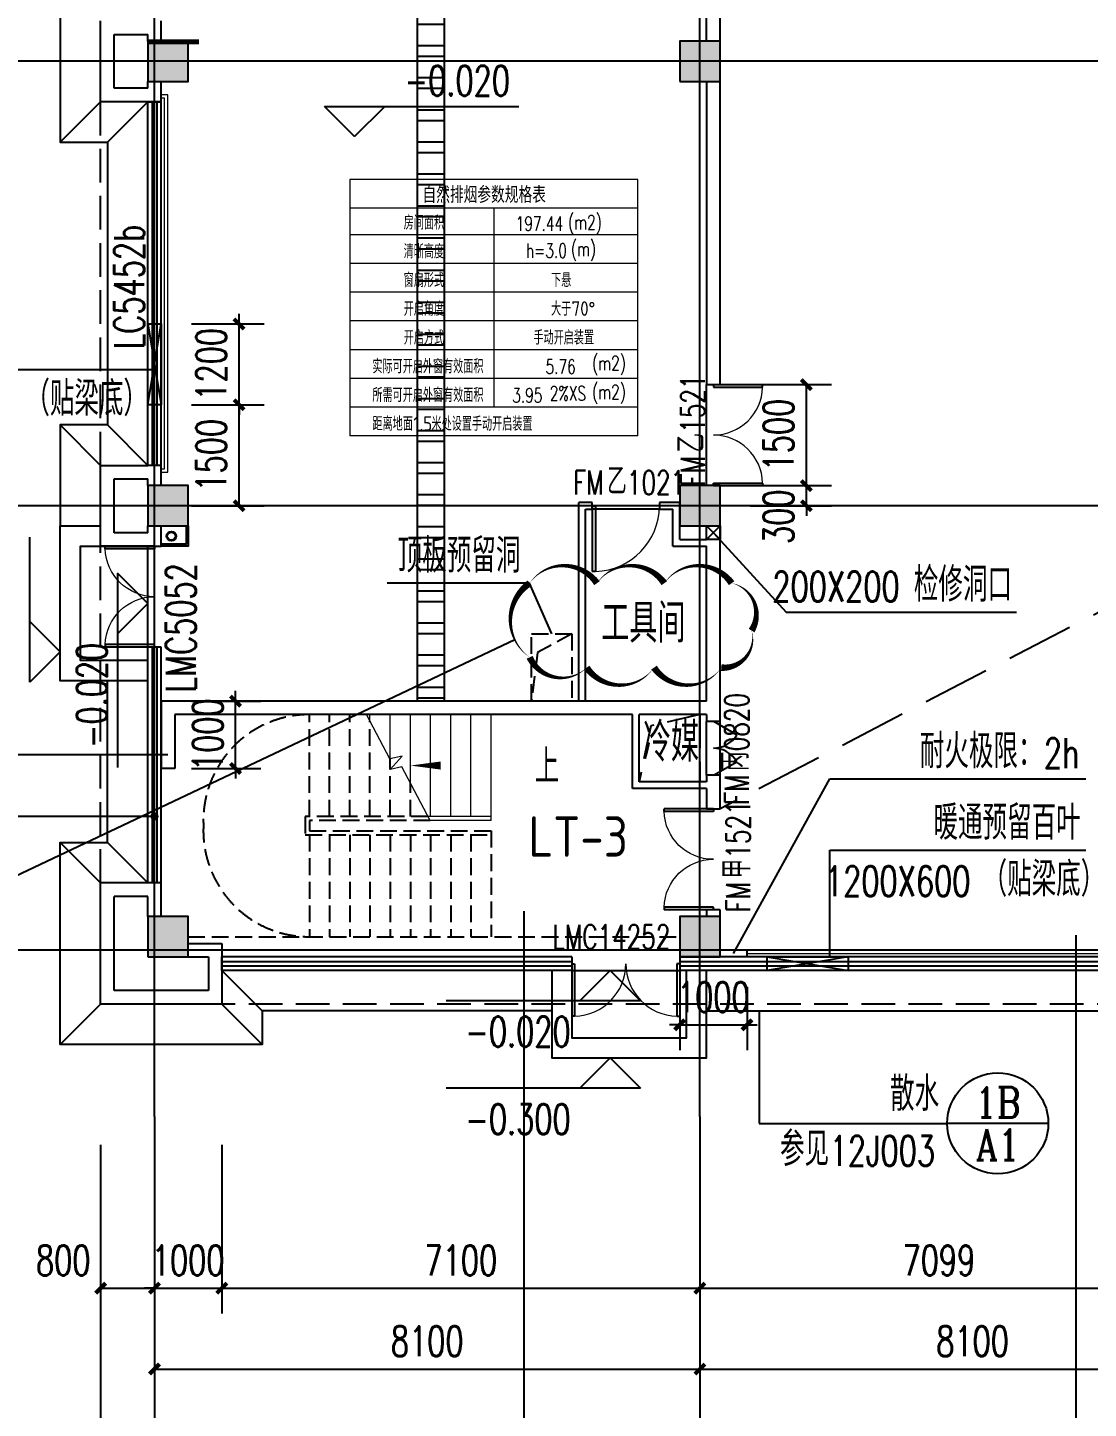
# Model space of a CAD drawing. Extents: x 1738711 to 2346805, y 1189731 to 2516152.
# Drawn here: x 1920207 to 1935962, y 1580122 to 1600625 of the extents above; entities that cross this region are included whole.
import ezdxf
from ezdxf.enums import TextEntityAlignment as Align

# ---------------------------------------------------------------- set-up
doc = ezdxf.new("R2010")
doc.units = 0
doc.header["$LTSCALE"] = 1000
doc.header["$MEASUREMENT"] = 0
doc.linetypes.add('DASH', pattern=[0.35, 0.25, -0.1])
doc.linetypes.add('复件 140224通州运河二期售楼部条件图_t3$0$X-ME SHAFT SH$0$X-B2$0$WATER_LINE', pattern=[0])
for name, color, linetype, lineweight in [('_0', 7, 'Continuous', 25), ('H_Z', 4, 'Continuous', 13), ('STAIR', 2, 'Continuous', 5), ('栏杆', 6, 'Continuous', 15)]:
    doc.layers.add(name, color=color, linetype=linetype, lineweight=lineweight)
for name, color, linetype in [('_line1', 151, 'Continuous'), ('AR-TEXT', 7, 'Continuous'), ('AXIS', 3, 'Continuous'), ('COLUMN', 9, 'Continuous'), ('DIM_ELEV', 3, 'Continuous'), ('DIM_IDEN', 3, 'Continuous'), ('DIM_LEAD', 3, 'Continuous'), ('DIM_SYMB', 3, 'Continuous'), ('DOTE', 1, 'Continuous'), ('PUB_DIM', 3, 'Continuous'), ('PUB_HATCH', 8, 'Continuous'), ('PUB_TEXT', 7, 'Continuous'), ('WALL', 40, 'Continuous'), ('WINDOW', 144, 'Continuous'), ('WINDOW_TEXT', 7, 'Continuous'), ('YS', 6, 'Continuous'), ('修改位置', 6, 'Continuous'), ('疏散距离', 211, 'DASH'), ('看线', 8, 'Continuous'), ('面层', 6, 'Continuous')]:
    doc.layers.add(name, color=color, linetype=linetype)
doc.styles.add('_TCH_DIM', font='SIMPLEX', dxfattribs={"bigfont": 'GBCBIG'})
doc.styles.add('_TCH_DIM_T3', font='SIMPLEX', dxfattribs={"width": 0.705882, "bigfont": 'GBCBIG'})
doc.styles.add('_TCH_LABEL', font='COMPLEX', dxfattribs={"bigfont": 'GBCBIG'})
doc.styles.add('_TCH_WINDOW', font='SIMPLEX', dxfattribs={"height": 3.5, "bigfont": 'GBCBIG'})
doc.styles.add('HZ', font='rs', dxfattribs={"bigfont": 'hztxt'})
doc.styles.get("Standard").update_dxf_attribs({"font": 'gbenor.shx', "bigfont": 'gbcbig.shx'})
doc.styles.add('黑体', font='simhei_0.ttf', dxfattribs={"width": 0.9})
doc.dimstyles.new('_TCH_ARCH&&150', dxfattribs={"dimtxt": 446.25, "dimasz": 150, "dimexe": 375, "dimexo": 450, "dimgap": 189.375, "dimtad": 1, "dimdec": 0, "dimzin": 0, "dimdsep": 46, "dimtxsty": '_TCH_DIM_T3', "dimblk": 'ARCHTICK', "dimcen": 0.09, "dimclrt": 7, "dimazin": 2, "dimtfac": 1, "dimtdec": 0, "dimtix": 1, "dimtmove": 2, "dimatfit": 3, "dimfxl": 1, "dimtolj": 1, "dimtzin": 0, "dimarcsym": 0})

# ---------------------------------------------------------------- blocks, each defined once
blk = doc.blocks.new('A$C68B42598')
at = {"layer": 'YS'}
for radius in [70, 60]:
    blk.add_circle((70, 70), radius, dxfattribs=at)
blk = doc.blocks.new('hreahreahearher')
at = {"layer": 'YS'}
blk.add_blockref('A$C68B42598', (1922272, 1692105), dxfattribs=at)
blk = doc.blocks.new('hgerahgrehre')
at = {"layer": '看线'}
for p, q in [((1923667, 1595055), (1923867, 1596255)), ((1923667, 1596255), (1923867, 1595055))]:
    blk.add_line(p, q, dxfattribs=at)
blk.add_lwpolyline([(1923667, 1595055), (1923667, 1596255), (1923867, 1596255), (1923867, 1595055)], close=True, dxfattribs=at)
blk = doc.blocks.new('_ArchTick')
at = {"color": 0, "linetype": 'ByBlock', "const_width": 0.4}
blk.add_lwpolyline([(-0.5, -0.5), (0.5, 0.5)], dxfattribs=at)
blk = doc.blocks.new('*D1081')
at = {"layer": 'Defpoints', "color": 0, "transparency": 16777216}
for p in [(1922192, 1595025), (1923347, 1595025), (1922192, 1593525)]:
    blk.add_point(p, dxfattribs=at)
at = {"layer": 'PUB_DIM', "color": 0, "lineweight": -2, "transparency": 16777216}
for p, q in [((1922642, 1595025), (1923722, 1595025)), ((1923347, 1593525), (1923347, 1595025)), ((1922642, 1593525), (1923722, 1593525))]:
    blk.add_line(p, q, dxfattribs=at)
at = {"layer": 'PUB_DIM', "color": 0, "lineweight": -2, "transparency": 16777216, "xscale": 150, "yscale": 150, "zscale": 150}
for p, rotation in [((1923347, 1595025), 90), ((1923347, 1593525), 270)]:
    blk.add_blockref('_ArchTick', p, dxfattribs=dict(at, rotation=rotation))
at = {"layer": 'PUB_DIM', "color": 7, "transparency": 16777216, "insert": (1922935, 1594275), "char_height": 446.2, "attachment_point": 5, "rotation": 90, "style": '_TCH_DIM_T3'}
blk.add_mtext('\\A1;1500', dxfattribs=at)
blk = doc.blocks.new('*D1082')
at = {"layer": 'Defpoints', "color": 0, "transparency": 16777216}
for p in [(1922192, 1596225), (1923347, 1596225), (1922192, 1595025)]:
    blk.add_point(p, dxfattribs=at)
at = {"layer": 'PUB_DIM', "color": 0, "lineweight": -2, "transparency": 16777216}
for p, q in [((1923347, 1596225), (1923347, 1596375)), ((1922642, 1596225), (1923722, 1596225)), ((1923347, 1595025), (1923347, 1596225)), ((1922642, 1595025), (1923722, 1595025)), ((1923347, 1595025), (1923347, 1594875))]:
    blk.add_line(p, q, dxfattribs=at)
at = {"layer": 'PUB_DIM', "color": 0, "lineweight": -2, "transparency": 16777216, "xscale": 150, "yscale": 150, "zscale": 150}
for p, rotation in [((1923347, 1596225), 270), ((1923347, 1595025), 90)]:
    blk.add_blockref('_ArchTick', p, dxfattribs=dict(at, rotation=rotation))
at = {"layer": 'PUB_DIM', "color": 7, "transparency": 16777216, "insert": (1922935, 1595625), "char_height": 446.2, "attachment_point": 5, "rotation": 90, "style": '_TCH_DIM_T3'}
blk.add_mtext('\\A1;1200', dxfattribs=at)
blk = doc.blocks.new('*D2464')
at = {"layer": 'Defpoints', "color": 0, "transparency": 16777216}
for p in [(1921292, 1584485), (1922092, 1584485), (1922092, 1581907)]:
    blk.add_point(p, dxfattribs=at)
at = {"layer": 'PUB_DIM', "color": 0, "lineweight": -2, "transparency": 16777216}
for p, q in [((1921292, 1584035), (1921292, 1581532)), ((1922092, 1584035), (1922092, 1581532)), ((1921292, 1581907), (1922092, 1581907))]:
    blk.add_line(p, q, dxfattribs=at)
at = {"layer": 'PUB_DIM', "color": 0, "lineweight": -2, "transparency": 16777216, "xscale": 150, "yscale": 150, "zscale": 150, "rotation": 180}
blk.add_blockref('_ArchTick', (1921292, 1581907), dxfattribs=at)
at = {"layer": 'PUB_DIM', "color": 0, "lineweight": -2, "transparency": 16777216, "xscale": 150, "yscale": 150, "zscale": 150}
blk.add_blockref('_ArchTick', (1922092, 1581907), dxfattribs=at)
at = {"layer": 'PUB_DIM', "color": 7, "transparency": 16777216, "insert": (1920737, 1582320), "char_height": 446.2, "attachment_point": 5, "style": '_TCH_DIM_T3'}
blk.add_mtext('\\A1;800', dxfattribs=at)
blk = doc.blocks.new('*D2465')
at = {"layer": 'Defpoints', "color": 0, "transparency": 16777216}
for p in [(1922092, 1584485), (1923092, 1584485), (1923092, 1581907)]:
    blk.add_point(p, dxfattribs=at)
at = {"layer": 'PUB_DIM', "color": 0, "lineweight": -2, "transparency": 16777216}
for p, q in [((1922092, 1584035), (1922092, 1581532)), ((1923092, 1584035), (1923092, 1581532)), ((1922092, 1581907), (1921942, 1581907)), ((1922092, 1581907), (1923092, 1581907)), ((1923092, 1581907), (1923242, 1581907))]:
    blk.add_line(p, q, dxfattribs=at)
at = {"layer": 'PUB_DIM', "color": 0, "lineweight": -2, "transparency": 16777216, "xscale": 150, "yscale": 150, "zscale": 150}
blk.add_blockref('_ArchTick', (1922092, 1581907), dxfattribs=at)
at = {"layer": 'PUB_DIM', "color": 0, "lineweight": -2, "transparency": 16777216, "xscale": 150, "yscale": 150, "zscale": 150, "rotation": 180}
blk.add_blockref('_ArchTick', (1923092, 1581907), dxfattribs=at)
at = {"layer": 'PUB_DIM', "color": 7, "transparency": 16777216, "insert": (1922592, 1582320), "char_height": 446.2, "attachment_point": 5, "style": '_TCH_DIM_T3'}
blk.add_mtext('\\A1;1000', dxfattribs=at)
blk = doc.blocks.new('*D2466')
at = {"layer": 'Defpoints', "color": 0, "transparency": 16777216}
for p in [(1923092, 1584485), (1930192, 1584485), (1930192, 1581907)]:
    blk.add_point(p, dxfattribs=at)
at = {"layer": 'PUB_DIM', "color": 0, "lineweight": -2, "transparency": 16777216}
for p, q in [((1923092, 1584035), (1923092, 1581532)), ((1930192, 1584035), (1930192, 1581532)), ((1923092, 1581907), (1930192, 1581907))]:
    blk.add_line(p, q, dxfattribs=at)
at = {"layer": 'PUB_DIM', "color": 0, "lineweight": -2, "transparency": 16777216, "xscale": 150, "yscale": 150, "zscale": 150, "rotation": 180}
blk.add_blockref('_ArchTick', (1923092, 1581907), dxfattribs=at)
at = {"layer": 'PUB_DIM', "color": 0, "lineweight": -2, "transparency": 16777216, "xscale": 150, "yscale": 150, "zscale": 150}
blk.add_blockref('_ArchTick', (1930192, 1581907), dxfattribs=at)
at = {"layer": 'PUB_DIM', "color": 7, "transparency": 16777216, "insert": (1926642, 1582320), "char_height": 446.2, "attachment_point": 5, "style": '_TCH_DIM_T3'}
blk.add_mtext('\\A1;7100', dxfattribs=at)
blk = doc.blocks.new('*D2467')
at = {"layer": 'Defpoints', "color": 0, "transparency": 16777216}
for p in [(1930192, 1584485), (1937291, 1584485), (1937291, 1581907)]:
    blk.add_point(p, dxfattribs=at)
at = {"layer": 'PUB_DIM', "color": 0, "lineweight": -2, "transparency": 16777216}
for p, q in [((1930192, 1584035), (1930192, 1581532)), ((1937291, 1584035), (1937291, 1581532)), ((1930192, 1581907), (1937291, 1581907))]:
    blk.add_line(p, q, dxfattribs=at)
at = {"layer": 'PUB_DIM', "color": 0, "lineweight": -2, "transparency": 16777216, "xscale": 150, "yscale": 150, "zscale": 150, "rotation": 180}
blk.add_blockref('_ArchTick', (1930192, 1581907), dxfattribs=at)
at = {"layer": 'PUB_DIM', "color": 0, "lineweight": -2, "transparency": 16777216, "xscale": 150, "yscale": 150, "zscale": 150}
blk.add_blockref('_ArchTick', (1937291, 1581907), dxfattribs=at)
at = {"layer": 'PUB_DIM', "color": 7, "transparency": 16777216, "insert": (1933742, 1582320), "char_height": 446.2, "attachment_point": 5, "style": '_TCH_DIM_T3'}
blk.add_mtext('\\A1;7099', dxfattribs=at)
blk = doc.blocks.new('*D2522')
at = {"layer": 'AXIS', "color": 0, "lineweight": -2, "transparency": 16777216}
for p, q in [((1922092, 1584007), (1922092, 1580332)), ((1930192, 1584007), (1930192, 1580332)), ((1922092, 1580707), (1930192, 1580707))]:
    blk.add_line(p, q, dxfattribs=at)
at = {"layer": 'Defpoints', "color": 0, "transparency": 16777216}
for p in [(1922092, 1584457), (1930192, 1584457), (1930192, 1580707)]:
    blk.add_point(p, dxfattribs=at)
at = {"layer": 'AXIS', "color": 0, "lineweight": -2, "transparency": 16777216, "xscale": 150, "yscale": 150, "zscale": 150, "rotation": 180}
blk.add_blockref('_ArchTick', (1922092, 1580707), dxfattribs=at)
at = {"layer": 'AXIS', "color": 0, "lineweight": -2, "transparency": 16777216, "xscale": 150, "yscale": 150, "zscale": 150}
blk.add_blockref('_ArchTick', (1930192, 1580707), dxfattribs=at)
at = {"layer": 'AXIS', "color": 7, "transparency": 16777216, "insert": (1926142, 1581120), "char_height": 446.2, "attachment_point": 5, "style": '_TCH_DIM_T3'}
blk.add_mtext('\\A1;8100', dxfattribs=at)
blk = doc.blocks.new('*D2523')
at = {"layer": 'AXIS', "color": 0, "lineweight": -2, "transparency": 16777216}
for p, q in [((1930192, 1584007), (1930192, 1580332)), ((1938292, 1584007), (1938292, 1580332)), ((1930192, 1580707), (1938292, 1580707))]:
    blk.add_line(p, q, dxfattribs=at)
at = {"layer": 'Defpoints', "color": 0, "transparency": 16777216}
for p in [(1930192, 1584457), (1938292, 1584457), (1938292, 1580707)]:
    blk.add_point(p, dxfattribs=at)
at = {"layer": 'AXIS', "color": 0, "lineweight": -2, "transparency": 16777216, "xscale": 150, "yscale": 150, "zscale": 150, "rotation": 180}
blk.add_blockref('_ArchTick', (1930192, 1580707), dxfattribs=at)
at = {"layer": 'AXIS', "color": 0, "lineweight": -2, "transparency": 16777216, "xscale": 150, "yscale": 150, "zscale": 150}
blk.add_blockref('_ArchTick', (1938292, 1580707), dxfattribs=at)
at = {"layer": 'AXIS', "color": 7, "transparency": 16777216, "insert": (1934242, 1581120), "char_height": 446.2, "attachment_point": 5, "style": '_TCH_DIM_T3'}
blk.add_mtext('\\A1;8100', dxfattribs=at)
blk = doc.blocks.new('*D2532')
at = {"layer": 'AXIS', "color": 0, "lineweight": -2, "transparency": 16777216}
for p, q in [((1921292, 1584007), (1921292, 1579132)), ((1999992, 1584007), (1999992, 1579132)), ((1921292, 1579507), (1999992, 1579507))]:
    blk.add_line(p, q, dxfattribs=at)
at = {"layer": 'Defpoints', "color": 0, "transparency": 16777216}
for p in [(1921292, 1584457), (1999992, 1584457), (1999992, 1579507)]:
    blk.add_point(p, dxfattribs=at)
at = {"layer": 'AXIS', "color": 0, "lineweight": -2, "transparency": 16777216, "xscale": 150, "yscale": 150, "zscale": 150, "rotation": 180}
blk.add_blockref('_ArchTick', (1921292, 1579507), dxfattribs=at)
at = {"layer": 'AXIS', "color": 0, "lineweight": -2, "transparency": 16777216, "xscale": 150, "yscale": 150, "zscale": 150}
blk.add_blockref('_ArchTick', (1999992, 1579507), dxfattribs=at)
at = {"layer": 'AXIS', "color": 7, "transparency": 16777216, "insert": (1960642, 1579920), "char_height": 446.2, "attachment_point": 5, "style": '_TCH_DIM_T3'}
blk.add_mtext('\\A1;78700', dxfattribs=at)
blk = doc.blocks.new('*D2963')
at = {"layer": 'Defpoints', "color": 0, "transparency": 16777216}
for p in [(1930492, 1593825), (1931773, 1593825), (1930492, 1593525)]:
    blk.add_point(p, dxfattribs=at)
at = {"layer": 'PUB_DIM', "color": 0, "lineweight": -2, "transparency": 16777216}
for p, q in [((1931773, 1593825), (1931773, 1593975)), ((1930942, 1593825), (1932148, 1593825)), ((1931773, 1593525), (1931773, 1593825)), ((1930942, 1593525), (1932148, 1593525)), ((1931773, 1593525), (1931773, 1593375))]:
    blk.add_line(p, q, dxfattribs=at)
at = {"layer": 'PUB_DIM', "color": 0, "lineweight": -2, "transparency": 16777216, "xscale": 150, "yscale": 150, "zscale": 150}
for p, rotation in [((1931773, 1593825), 270), ((1931773, 1593525), 90)]:
    blk.add_blockref('_ArchTick', p, dxfattribs=dict(at, rotation=rotation))
at = {"layer": 'PUB_DIM', "color": 7, "transparency": 16777216, "insert": (1931360, 1593362), "char_height": 446.2, "attachment_point": 5, "rotation": 90, "style": '_TCH_DIM_T3'}
blk.add_mtext('\\A1;300', dxfattribs=at)
blk = doc.blocks.new('*D2964')
at = {"layer": 'Defpoints', "color": 0, "transparency": 16777216}
for p in [(1930492, 1595325), (1931773, 1595325), (1930492, 1593825)]:
    blk.add_point(p, dxfattribs=at)
at = {"layer": 'PUB_DIM', "color": 0, "lineweight": -2, "transparency": 16777216}
for p, q in [((1930942, 1595325), (1932148, 1595325)), ((1931773, 1593825), (1931773, 1595325)), ((1930942, 1593825), (1932148, 1593825))]:
    blk.add_line(p, q, dxfattribs=at)
at = {"layer": 'PUB_DIM', "color": 0, "lineweight": -2, "transparency": 16777216, "xscale": 150, "yscale": 150, "zscale": 150}
for p, rotation in [((1931773, 1595325), 90), ((1931773, 1593825), 270)]:
    blk.add_blockref('_ArchTick', p, dxfattribs=dict(at, rotation=rotation))
at = {"layer": 'PUB_DIM', "color": 7, "transparency": 16777216, "insert": (1931360, 1594575), "char_height": 446.2, "attachment_point": 5, "rotation": 90, "style": '_TCH_DIM_T3'}
blk.add_mtext('\\A1;1500', dxfattribs=at)
blk = doc.blocks.new('*D2974')
at = {"layer": 'Defpoints', "color": 0, "transparency": 16777216}
for p in [(1922192, 1590625), (1923295, 1590625), (1922192, 1589625)]:
    blk.add_point(p, dxfattribs=at)
at = {"layer": 'PUB_DIM', "color": 0, "lineweight": -2, "transparency": 16777216}
for p, q in [((1923295, 1590625), (1923295, 1590775)), ((1922642, 1590625), (1923670, 1590625)), ((1923295, 1589625), (1923295, 1590625)), ((1922642, 1589625), (1923670, 1589625)), ((1923295, 1589625), (1923295, 1589475))]:
    blk.add_line(p, q, dxfattribs=at)
at = {"layer": 'PUB_DIM', "color": 0, "lineweight": -2, "transparency": 16777216, "xscale": 150, "yscale": 150, "zscale": 150}
for p, rotation in [((1923295, 1590625), 270), ((1923295, 1589625), 90)]:
    blk.add_blockref('_ArchTick', p, dxfattribs=dict(at, rotation=rotation))
at = {"layer": 'PUB_DIM', "color": 7, "transparency": 16777216, "insert": (1922883, 1590125), "char_height": 446.2, "attachment_point": 5, "rotation": 90, "style": '_TCH_DIM_T3'}
blk.add_mtext('\\A1;1000', dxfattribs=at)
blk = doc.blocks.new('*D2976')
at = {"layer": 'Defpoints', "color": 0, "transparency": 16777216}
for p in [(1929892, 1586825), (1930892, 1586825), (1930892, 1585818)]:
    blk.add_point(p, dxfattribs=at)
at = {"layer": 'PUB_DIM', "color": 0, "lineweight": -2, "transparency": 16777216}
for p, q in [((1929892, 1586375), (1929892, 1585443)), ((1930892, 1586375), (1930892, 1585443)), ((1929892, 1585818), (1929742, 1585818)), ((1929892, 1585818), (1930892, 1585818)), ((1930892, 1585818), (1931042, 1585818))]:
    blk.add_line(p, q, dxfattribs=at)
at = {"layer": 'PUB_DIM', "color": 0, "lineweight": -2, "transparency": 16777216, "xscale": 150, "yscale": 150, "zscale": 150}
blk.add_blockref('_ArchTick', (1929892, 1585818), dxfattribs=at)
at = {"layer": 'PUB_DIM', "color": 0, "lineweight": -2, "transparency": 16777216, "xscale": 150, "yscale": 150, "zscale": 150, "rotation": 180}
blk.add_blockref('_ArchTick', (1930892, 1585818), dxfattribs=at)
at = {"layer": 'PUB_DIM', "color": 7, "transparency": 16777216, "insert": (1930392, 1586230), "char_height": 446.2, "attachment_point": 5, "style": '_TCH_DIM_T3'}
blk.add_mtext('\\A1;1000', dxfattribs=at)
blk = doc.blocks.new('$TCHSYS$WIN2D')
for p, q in [((-0.5, 0.5), (0.5, 0.5)), ((-0.5, 0.5), (-0.5, -0.5)), ((0.5, 0.5), (0.5, -0.5)), ((0.5, 0.1667), (-0.5, 0.1667)), ((0.5, -0.1667), (-0.5, -0.1667)), ((-0.5, -0.5), (0.5, -0.5))]:
    blk.add_line(p, q)
blk = doc.blocks.new('_FZH')
blk.add_lwpolyline([(-0.5, -0.5), (0.5, -0.5), (0.5, 0.5), (-0.5, 0.5)], close=True)
at = {"layer": 'PUB_HATCH'}
blk.add_solid([(-0.5, -0.5), (0.5, -0.5), (-0.5, 0.5), (0.5, 0.5)], dxfattribs=at)
blk = doc.blocks.new('$DorLib2D$00000002')
for p, q in [((-0.5, 0), (-0.5, 0.4875)), ((-0.475, 0.4875), (-0.5, 0.4875)), ((-0.475, 0), (-0.475, 0.4875)), ((0.475, 0), (0.475, 0.4875)), ((0.475, 0.4875), (0.5, 0.4875)), ((0.5, 0), (0.5, 0.4875)), ((-0.5, 0), (-0.475, 0)), ((0.5, 0), (0.475, 0))]:
    blk.add_line(p, q)
at = {"lineweight": 13}
for centre, start, end in [((-0.4875, 0), 0, 88.53072), ((0.4875, 0), 91.46928, 180)]:
    blk.add_arc(centre, 0.4875, start, end, dxfattribs=at)
blk = doc.blocks.new('$DorLib2D$00000231')
at = {"color": 0}
for p, q in [((-0.5, 0), (-0.25, 0.433)), ((0.5, 0), (0.25, 0.433))]:
    blk.add_line(p, q, dxfattribs=at)
for centre, start, end in [((-0.5, 0), 0, 60), ((0.5, 0), 120, 180)]:
    blk.add_arc(centre, 0.5, start, end, dxfattribs=at)
blk = doc.blocks.new('$DorLib2D$00000001')
for p, q in [((0.45, 0.975), (0.5, 0.975)), ((0.45, 0), (0.45, 0.975)), ((0.5, 0), (0.5, 0.975)), ((0.5, 0), (0.45, 0))]:
    blk.add_line(p, q)
at = {"lineweight": 13}
blk.add_arc((0.475, 0), 0.975, 91.4693, 180, dxfattribs=at)

msp = doc.modelspace()

# ---------------------------------------------------------------- hatches: boundary and pattern name
at = {"layer": '看线'}
h = msp.add_hatch(dxfattribs=at)
h.set_pattern_fill('ANSI32', color=256, scale=100, angle=135, style=0)
h.set_pattern_definition([(180, (150, 0), (-3e-14, -476.25), []), (180, (-8.75, 158.75), (-3e-14, -476.25), [])])
h.paths.add_polyline_path([(1925991.9, 1613325.4), (1926391.9, 1613325.4), (1926391.9, 1590625.4), (1925991.9, 1590625.4)])

# ---------------------------------------------------------------- linework, layer by layer
for p, q in [((1930291.9, 1593025.4), (1930491.9, 1593225.4)), ((1930491.9, 1593025.4), (1930291.9, 1593225.4))]:
    msp.add_line(p, q)
msp.add_lwpolyline([(1930491.9, 1593025.4), (1930291.9, 1593025.4), (1930291.9, 1593225.4), (1930491.9, 1593225.4)], close=True)
at = {"layer": '_line1'}
for p, q in [((1920692.2, 1598925.4), (1921292.2, 1599525.4)), ((1921391.9, 1598925.4), (1921991.9, 1599525.4)), ((1920692.2, 1594725.4), (1921292.2, 1594125.4)), ((1921391.9, 1594725.4), (1921991.9, 1594125.4)), ((1920692.2, 1588525.4), (1921292.2, 1587925.4)), ((1921391.9, 1588525.4), (1921991.9, 1587925.4)), ((1923692.6, 1586025.4), (1923092.2, 1586625.4)), ((1920692.2, 1585525.4), (1921292.2, 1586125.4)), ((1923692.6, 1585525.4), (1923092.2, 1586125.4))]:
    msp.add_line(p, q, dxfattribs=at)
for points in [[(1927991.9, 1620825.4), (1923692.6, 1620825.4), (1923692.6, 1621325.4), (1920692.2, 1621325.4), (1920692.2, 1618325.4), (1921391.9, 1618325.4), (1921391.9, 1614525.4), (1920692.2, 1614525.4), (1920692.2, 1612125.4), (1921391.9, 1612125.4), (1921391.9, 1607925.4), (1920692.2, 1607925.4), (1920692.2, 1605525.4), (1921391.9, 1605525.4), (1921391.9, 1601325.4), (1920692.2, 1601325.4), (1920692.2, 1598925.4), (1921391.9, 1598925.4), (1921391.9, 1594725.4), (1920692.2, 1594725.4), (1920692.2, 1593225.4)], [(1921991.9, 1590925.4), (1920691.9, 1590925.4), (1920691.9, 1593225.4), (1921292.2, 1593225.4)], [(1921991.9, 1591225.4), (1920991.9, 1591225.4), (1920991.9, 1592925.4), (1921991.9, 1592925.4)], [(1927991.9, 1586025.4), (1923692.6, 1586025.4), (1923692.6, 1585525.4), (1920692.2, 1585525.4), (1920692.2, 1588525.4), (1921391.9, 1588525.4), (1921391.9, 1590925.4)], [(1930291.9, 1586025.4), (1936691.2, 1586025.4), (1936691.2, 1585525.4), (1939691.6, 1585525.4), (1939691.6, 1587725.4), (1941691.9, 1587725.4), (1941691.9, 1585525.4), (1944691.9, 1585525.4), (1944691.9, 1586225.4), (1949541.9, 1586225.4), (1949541.9, 1585525.4), (1952241.9, 1585525.4), (1952241.9, 1586225.4), (1957641.9, 1586225.4), (1957641.9, 1585525.4), (1960341.9, 1585525.4), (1960341.9, 1586225.4), (1963291.9, 1586225.4), (1963291.9, 1585825.4), (1965491.9, 1585825.4), (1965491.9, 1586225.4), (1966791.9, 1586225.4)], [(1927991.9, 1586625.4), (1927991.9, 1585325.4), (1930291.9, 1585325.4), (1930291.9, 1586625.4)], [(1928291.9, 1586625.4), (1928291.9, 1585625.4), (1929991.9, 1585625.4), (1929991.9, 1586625.4)]]:
    msp.add_lwpolyline(points, dxfattribs=at)
at = {"layer": 'AXIS'}
for p, q in [((1922091.9, 1584457.1), (1922091.9, 1578457.1)), ((1930191.9, 1584457.1), (1930191.9, 1578457.1))]:
    msp.add_line(p, q, dxfattribs=at)
at = {"layer": 'DIM_ELEV'}
for p, q in [((1925064.6, 1599006.4), (1924614.6, 1599456.4)), ((1924614.6, 1599456.4), (1927500.8, 1599456.4)), ((1925064.6, 1599006.4), (1925514.6, 1599456.4)), ((1920241.9, 1590905.2), (1920241.9, 1593057.2)), ((1921991.9, 1592075.5), (1921541.9, 1592525.5)), ((1921541.9, 1592525.5), (1921541.9, 1589639.4)), ((1921991.9, 1592075.5), (1921541.9, 1591625.5)), ((1920691.9, 1591355.2), (1920241.9, 1591805.2)), ((1920691.9, 1591355.2), (1920241.9, 1590905.2)), ((1928858.4, 1586625.4), (1928408.4, 1586175.4)), ((1928858.4, 1586625.4), (1929308.4, 1586175.4)), ((1929308.4, 1586175.4), (1926422.2, 1586175.4)), ((1928858.4, 1585325.4), (1928408.4, 1584875.4)), ((1928858.4, 1585325.4), (1929308.4, 1584875.4)), ((1929308.4, 1584875.4), (1926422.2, 1584875.4))]:
    msp.add_line(p, q, dxfattribs=at)
at = {"layer": 'DIM_IDEN'}
for p, q in [((1922091.9, 1588912.7), (1914518, 1588912.7)), ((1927578.1, 1587506.2), (1927578.1, 1575200.5)), ((1935776.8, 1587147.2), (1935776.8, 1574834.1)), ((1931071.2, 1586025.4), (1931071.2, 1584354.8)), ((1931071.2, 1584354.8), (1933866.4, 1584354.8)), ((1935366.4, 1584354.8), (1933866.4, 1584354.8))]:
    msp.add_line(p, q, dxfattribs=at)
at = {"layer": 'DIM_IDEN', "const_width": 75}
msp.add_lwpolyline([(1922752.5, 1600413.8), (1922002.5, 1600413.8)], dxfattribs=at)
at = {"layer": 'DIM_IDEN', "const_width": 60}
msp.add_lwpolyline([(1922121.9, 1588912.7, 1), (1922061.9, 1588912.7, 1)], format="xyb", close=True, dxfattribs=at)
at = {"layer": 'DIM_IDEN'}
for points in [[(1927578.1, 1587506.2, 1), (1927578.1, 1587506.2, 1)], [(1931071.2, 1586025.4, 1), (1931071.2, 1586025.4, 1)]]:
    msp.add_lwpolyline(points, format="xyb", close=True, dxfattribs=at)
msp.add_circle((1934616.4, 1584354.8), 750, dxfattribs=at)
at = {"layer": 'DIM_LEAD'}
for p, q in [((1920471.8, 1595545.9), (1917675.5, 1595545.9)), ((1922087.8, 1595545.9), (1920471.8, 1595545.9)), ((1922087.8, 1595545.9), (1920471.8, 1595545.9)), ((1930391.9, 1593125.4), (1931471.5, 1591943.9)), ((1930391.9, 1593125.4), (1931471.5, 1591943.9)), ((1927663.6, 1592375.9), (1925546.6, 1592375.9)), ((1927991.9, 1591625.4), (1927663.6, 1592375.9)), ((1927991.9, 1591625.4), (1927663.6, 1592375.9)), ((1931471.5, 1591943.9), (1934895, 1591943.9)), ((1921010.2, 1589828.6), (1917537.9, 1589828.6)), ((1922291.9, 1589828.6), (1921010.2, 1589828.6)), ((1922291.9, 1589828.6), (1921010.2, 1589828.6)), ((1930691.9, 1586875.4), (1932123.8, 1589470.3)), ((1930691.9, 1586875.4), (1932123.8, 1589470.3)), ((1932123.8, 1589470.3), (1935923.9, 1589470.3)), ((1932123.8, 1586825.4), (1932123.8, 1588409.8)), ((1932123.8, 1586825.4), (1932123.8, 1588409.8)), ((1932123.8, 1588409.8), (1935923.9, 1588409.8))]:
    msp.add_line(p, q, dxfattribs=at)
at = {"layer": 'DIM_SYMB'}
msp.add_lwpolyline([(1927581.7, 1589667.9, 0, 0, 0), (1925891.9, 1589667.9, 0, 120, 0), (1926341.9, 1589667.9, 0, 0, 0)], format="xyseb", dxfattribs=at)
at = {"layer": 'DOTE'}
for p, q in [((1922091.9, 1584457.1), (1922091.9, 1622149.3)), ((1930191.9, 1584457.1), (1930191.9, 1622149.3)), ((2001891.9, 1600125.4), (1919991.9, 1600125.4)), ((2001891.9, 1593525.4), (1919991.9, 1593525.4)), ((2001891.9, 1586925.4), (1919991.9, 1586925.4))]:
    msp.add_line(p, q, dxfattribs=at)
at = {"layer": 'H_Z'}
for p, q in [((1924991.2, 1598372.5), (1924991.2, 1594562.4)), ((1929270.2, 1598372.5), (1924991.2, 1598372.5)), ((1929270.2, 1594562.4), (1929270.2, 1598372.5)), ((1929270.2, 1597945.8), (1924991.2, 1597945.8)), ((1927130.7, 1597945.8), (1927130.7, 1594989.1)), ((1929270.2, 1597549.1), (1924991.2, 1597549.1)), ((1929270.2, 1597122.4), (1924991.2, 1597122.4)), ((1929270.2, 1596695.7), (1924991.2, 1596695.7)), ((1929270.2, 1596269.1), (1924991.2, 1596269.1)), ((1929270.2, 1595842.4), (1924991.2, 1595842.4)), ((1929270.2, 1595415.7), (1924991.2, 1595415.7)), ((1929270.2, 1594989.1), (1924991.2, 1594989.1)), ((1929270.2, 1594562.4), (1924991.2, 1594562.4))]:
    msp.add_line(p, q, dxfattribs=at)
at = {"layer": 'STAIR'}
for p, q in [((1925588.3, 1589766.9), (1925239.8, 1590425.4)), ((1925291.9, 1590327), (1925291.9, 1590425.4)), ((1925591.9, 1589767.8), (1925591.9, 1590425.4)), ((1925891.9, 1589407.1), (1925891.9, 1590425.4)), ((1926191.9, 1588910.4), (1926191.9, 1590425.4)), ((1926491.9, 1588910.4), (1926491.9, 1590425.4)), ((1926791.9, 1588910.4), (1926791.9, 1590425.4)), ((1927091.9, 1588850.4), (1927091.9, 1590425.4)), ((1925770.4, 1589808.6), (1925588.3, 1589766.9)), ((1925590, 1589609.1), (1925770.4, 1589808.6)), ((1925763.9, 1589648.9), (1925590, 1589609.1)), ((1926186.5, 1588850.4), (1925763.9, 1589648.9)), ((1927091.9, 1588910.4), (1926154.7, 1588910.4)), ((1927091.9, 1588850.4), (1926186.5, 1588850.4))]:
    msp.add_line(p, q, dxfattribs=at)
at = {"layer": 'WALL'}
for p, q in [((1930291.9, 1600425.4), (1930291.9, 1603925.4)), ((1930491.9, 1600425.4), (1930491.9, 1603925.4)), ((1930291.9, 1599825.4), (1930291.9, 1595325.4)), ((1930491.9, 1595325.4), (1930491.9, 1599825.4)), ((1930291.9, 1595325.4), (1930491.9, 1595325.4)), ((1928591.9, 1593575.4), (1928391.9, 1593575.4)), ((1928391.9, 1590625.4), (1928391.9, 1593575.4)), ((1928591.9, 1593475.4), (1928591.9, 1593575.4)), ((1929891.9, 1593575.4), (1929591.9, 1593575.4)), ((1929591.9, 1593575.4), (1929591.9, 1593475.4)), ((1929891.9, 1593025.4), (1929891.9, 1593575.4)), ((1928491.9, 1593475.4), (1928591.9, 1593475.4)), ((1928491.9, 1590625.4), (1928491.9, 1593475.4)), ((1929591.9, 1593475.4), (1929791.9, 1593475.4)), ((1929791.9, 1592925.4), (1929791.9, 1593475.4)), ((1930291.9, 1593025.4), (1930291.9, 1593225.4)), ((1930491.9, 1592975.4), (1930491.9, 1593225.4)), ((1929791.9, 1592925.4), (1930291.9, 1592925.4)), ((1929891.9, 1593025.4), (1930291.9, 1593025.4)), ((1930291.9, 1590625.4), (1930291.9, 1592925.4)), ((1930491.9, 1590525.4), (1930491.9, 1592975.4)), ((1928391.9, 1590625.4), (1922191.9, 1590625.4)), ((1928391.9, 1590425.4), (1922391.9, 1590425.4)), ((1929241.9, 1590625.4), (1928391.9, 1590625.4)), ((1929191.9, 1590425.4), (1928391.9, 1590425.4)), ((1929191.9, 1589325.4), (1929191.9, 1590425.4)), ((1930291.9, 1590625.4), (1929241.9, 1590625.4)), ((1930291.9, 1590425.4), (1929291.9, 1590425.4)), ((1929291.9, 1589425.4), (1929291.9, 1590425.4)), ((1930291.9, 1589425.4), (1929291.9, 1589425.4)), ((1930291.9, 1589325.4), (1929191.9, 1589325.4)), ((1930891.9, 1586925.4), (1930491.9, 1586925.4)), ((1930891.9, 1586825.4), (1930491.9, 1586825.4)), ((1930891.9, 1586825.4), (1930891.9, 1586925.4))]:
    msp.add_line(p, q, dxfattribs=at)
at = {"layer": 'WALL', "linetype": '复件 140224通州运河二期售楼部条件图_t3$0$X-ME SHAFT SH$0$X-B2$0$WATER_LINE'}
for p, q in [((1921292.2, 1599525.4), (1921292.2, 1600725.4)), ((1922191.9, 1600625.4), (1922191.9, 1600725.4)), ((1921492.2, 1600525.4), (1921991.9, 1600525.4)), ((1921492.2, 1599725.4), (1921492.2, 1600525.4)), ((1921991.9, 1600425.4), (1921991.9, 1600525.4)), ((1922191.9, 1600425.4), (1922191.9, 1600625.4)), ((1921991.9, 1599725.4), (1921492.2, 1599725.4)), ((1921991.9, 1599725.4), (1921991.9, 1599825.4)), ((1922191.9, 1599625.4), (1922191.9, 1599825.4)), ((1921991.9, 1599525.4), (1921292.2, 1599525.4)), ((1921991.9, 1599525.4), (1922191.9, 1599525.4)), ((1922191.9, 1599525.4), (1922191.9, 1599625.4)), ((1921292.2, 1594125.4), (1921991.9, 1594125.4)), ((1921292.2, 1592925.4), (1921292.2, 1594125.4)), ((1922191.9, 1594125.4), (1921991.9, 1594125.4)), ((1922191.9, 1594025.4), (1922191.9, 1594125.4)), ((1921492.2, 1593925.4), (1921991.9, 1593925.4)), ((1921492.2, 1593125.4), (1921492.2, 1593925.4)), ((1921991.9, 1593825.4), (1921991.9, 1593925.4)), ((1922191.9, 1593825.4), (1922191.9, 1594025.4)), ((1921991.9, 1593125.4), (1921492.2, 1593125.4)), ((1921991.9, 1593125.4), (1921991.9, 1593225.4)), ((1922191.9, 1593025.4), (1922191.9, 1593225.4)), ((1921991.9, 1592925.4), (1921292.2, 1592925.4)), ((1921991.9, 1592925.4), (1922191.9, 1592925.4)), ((1922191.9, 1592925.4), (1922191.9, 1593025.4)), ((1922191.9, 1590625.4), (1922191.9, 1589625.4)), ((1922391.9, 1590425.4), (1922391.9, 1589625.4)), ((1930291.9, 1590425.4), (1930291.9, 1590325.4)), ((1930491.9, 1590325.4), (1930491.9, 1590525.4)), ((1930291.9, 1590325.4), (1930491.9, 1590325.4)), ((1922391.9, 1589625.4), (1922191.9, 1589625.4)), ((1930491.9, 1589525.4), (1930291.9, 1589525.4)), ((1930291.9, 1589525.4), (1930291.9, 1589425.4)), ((1930491.9, 1589375.4), (1930491.9, 1589525.4)), ((1930291.9, 1589325.4), (1930291.9, 1589025.4)), ((1930491.9, 1589025.4), (1930491.9, 1589375.4)), ((1930291.9, 1589025.4), (1930491.9, 1589025.4)), ((1921991.9, 1587925.4), (1921292.2, 1587925.4)), ((1921292.2, 1586125.4), (1921292.2, 1587925.4)), ((1922191.9, 1587925.4), (1921991.9, 1587925.4)), ((1922191.9, 1587825.4), (1922191.9, 1587925.4)), ((1922191.9, 1587425.4), (1922191.9, 1587825.4)), ((1921991.9, 1587725.4), (1921492.2, 1587725.4)), ((1921492.2, 1586325.4), (1921492.2, 1587725.4)), ((1921991.9, 1587425.4), (1921991.9, 1587725.4)), ((1930491.9, 1587525.4), (1930291.9, 1587525.4)), ((1930291.9, 1587525.4), (1930291.9, 1587425.4)), ((1930491.9, 1587425.4), (1930491.9, 1587525.4)), ((1922591.9, 1587025.4), (1923092.2, 1587025.4)), ((1923092.2, 1587025.4), (1923092.2, 1586825.4)), ((1922591.9, 1586825.4), (1922892.2, 1586825.4)), ((1922892.2, 1586825.4), (1922892.2, 1586725.4)), ((1923092.6, 1586825.4), (1923092.2, 1586825.4)), ((1923092.6, 1586625.4), (1923092.6, 1586825.4)), ((1922892.2, 1586725.4), (1922892.2, 1586325.4)), ((1923092.2, 1586625.4), (1923092.6, 1586625.4)), ((1923092.2, 1586625.4), (1923092.2, 1586125.4)), ((1922892.2, 1586325.4), (1921492.2, 1586325.4)), ((1923092.2, 1586125.4), (1921292.2, 1586125.4))]:
    msp.add_line(p, q, dxfattribs=at)
at = {"layer": 'WINDOW'}
for p, q in [((1930291.9, 1593825.4), (1930291.9, 1595325.4)), ((1929591.9, 1593475.4), (1928591.9, 1593475.4)), ((1921991.9, 1591425.4), (1921991.9, 1592925.4)), ((1930291.9, 1589525.4), (1930291.9, 1590325.4)), ((1930491.9, 1589525.4), (1930491.9, 1590325.4)), ((1928291.9, 1586625.4), (1929891.9, 1586625.4))]:
    msp.add_line(p, q, dxfattribs=at)
at = {"layer": '修改位置', "ltscale": 0.5}
msp.add_line((1880130.8, 1569139.2), (1927441.6, 1591537.8), dxfattribs=at)
msp.add_lwpolyline([(1927663.6, 1592375.9, 0, 100, -0.5205671), (1928663.6, 1592375.9, 0, 100, -0.5205671), (1929663.6, 1592375.9, 0, 100, -0.5205671), (1930663.6, 1592375.9, 0, 100, -0.5205671), (1930959.9, 1591672.2, 0, 100, -0.5205671), (1930510.4, 1591121.7, 0, 100, -0.5205671), (1929510.4, 1591121.7, 0, 100, -0.5205671), (1928510.4, 1591121.7, 0, 100, -0.5205671), (1927663.6, 1591274.9, 0, 100, -0.5205671)], format="xyseb", close=True, dxfattribs=at)
at = {"layer": '栏杆'}
for points in [[(1922191.9, 1594025.4), (1922291.9, 1594025.4), (1922291.9, 1599625.4), (1922191.9, 1599625.4)], [(1922191.9, 1594075.4), (1922241.9, 1594075.4), (1922241.9, 1599575.4), (1922191.9, 1599575.4)], [(1930891.9, 1586925.4), (1937291.2, 1586925.4)], [(1930891.9, 1586875.4), (1937291.2, 1586875.4)]]:
    msp.add_lwpolyline(points, dxfattribs=at)
at = {"layer": '疏散距离', "ltscale": 4}
msp.add_lwpolyline([(1950591.9, 1599457.2), (1930491.9, 1589025.4)], dxfattribs=at)
at = {"layer": '看线'}
for p, q in [((1925991.9, 1613325.4), (1925991.9, 1590625.4)), ((1926391.9, 1613325.4), (1926391.9, 1590625.4))]:
    msp.add_line(p, q, dxfattribs=at)
at = {"layer": '看线', "linetype": 'DASH', "ltscale": 2}
for p, q in [((1921292.2, 1594125.4), (1921292.2, 1599525.4)), ((1921292.2, 1587925.4), (1921292.2, 1592925.4)), ((1930191.9, 1590425.4), (1930191.9, 1589425.4)), ((1937291.2, 1586125.4), (1923092.2, 1586125.4))]:
    msp.add_line(p, q, dxfattribs=at)
at = {"layer": '看线', "linetype": 'DASH'}
for p, q in [((1924391.9, 1588910.4), (1924391.9, 1590425.4)), ((1924691.9, 1588910.4), (1924691.9, 1590425.4)), ((1924991.9, 1588910.4), (1924991.9, 1590425.4)), ((1925291.9, 1588910.4), (1925291.9, 1590327)), ((1925591.9, 1588910.4), (1925591.9, 1589767.8)), ((1925891.9, 1588910.4), (1925891.9, 1589407.1)), ((1926154.7, 1588910.4), (1924331.9, 1588910.4)), ((1924331.9, 1588910.4), (1924331.9, 1588640.4)), ((1926186.5, 1588850.4), (1924391.9, 1588850.4)), ((1924391.9, 1588850.4), (1924391.9, 1588700.4)), ((1924331.9, 1588640.4), (1927091.9, 1588640.4)), ((1924391.9, 1588700.4), (1927091.9, 1588700.4)), ((1924391.9, 1588640.4), (1924391.9, 1587125.4)), ((1924691.9, 1588640.4), (1924691.9, 1587125.4)), ((1924991.9, 1588640.4), (1924991.9, 1587125.4)), ((1925291.9, 1588640.4), (1925291.9, 1587125.4)), ((1925591.9, 1588640.4), (1925591.9, 1587125.4)), ((1925891.9, 1588640.4), (1925891.9, 1587125.4)), ((1926191.9, 1588640.4), (1926191.9, 1587125.4)), ((1926491.9, 1588640.4), (1926491.9, 1587125.4)), ((1926791.9, 1588640.4), (1926791.9, 1587125.4)), ((1927091.9, 1588700.4), (1927091.9, 1587125.4)), ((1922591.9, 1587125.4), (1929891.9, 1587125.4))]:
    msp.add_line(p, q, dxfattribs=at)
msp.add_lwpolyline([(1928291.9, 1590625.4), (1927691.9, 1590625.4), (1927691.9, 1591625.4), (1928291.9, 1591625.4)], close=True, dxfattribs=at)
msp.add_lwpolyline([(1928291.9, 1591625.4), (1927780.4, 1591344.1), (1927691.9, 1590625.4)], dxfattribs=at)
at = {"layer": '看线', "linetype": 'DASH', "ltscale": 2}
msp.add_lwpolyline([(1930191.9, 1590425.4), (1929461.7, 1590255.8), (1929291.9, 1589425.4)], dxfattribs=at)
at = {"layer": '看线', "linetype": 'DASH'}
for centre, start, end in [((1924391.9, 1588850.4), 90, 182.7294), ((1924391.9, 1588700.4), 177.2706, 270)]:
    msp.add_arc(centre, 1575, start, end, dxfattribs=at)
at = {"layer": '面层', "color": 144}
for points in [[(1922591.9, 1593225.4), (1922591.9, 1592925.4), (1922191.9, 1592925.4)], [(1922561.9, 1593225.4), (1922561.9, 1592955.4), (1922191.9, 1592955.4)]]:
    msp.add_lwpolyline(points, dxfattribs=at)

# ---------------------------------------------------------------- block references
msp.add_blockref('hgerahgrehre', (-1675.5, -29.2))
at = {"rotation": 270}
msp.add_blockref('hgerahgrehre', (336137.3, 3510492.7), dxfattribs=at)
at = {"layer": '_0'}
msp.add_blockref('hreahreahearher', (0, -99100), dxfattribs=at)
at = {"layer": 'COLUMN', "linetype": '复件 140224通州运河二期售楼部条件图_t3$0$X-ME SHAFT SH$0$X-B2$0$WATER_LINE', "xscale": 600, "yscale": 600, "zscale": 600}
for p in [(1922291.9, 1600125.4), (1930191.9, 1600125.4), (1922291.9, 1593525.4), (1930191.9, 1593525.4), (1922291.9, 1587125.4), (1930191.9, 1587125.4)]:
    msp.add_blockref('_FZH', p, dxfattribs=at)
at = {"layer": 'WINDOW', "linetype": '复件 140224通州运河二期售楼部条件图_t3$0$X-ME SHAFT SH$0$X-B2$0$WATER_LINE'}
ref = msp.add_blockref('$TCHSYS$WIN2D', (1922091.9, 1596825.4), dxfattribs=dict(at, xscale=5400, yscale=-200, zscale=5400, rotation=90))
ref.add_attrib('A', 'LC5452b', (1921938.9, 1595850.4), dxfattribs={"layer": 'WINDOW_TEXT', "linetype": '复件 140224通州运河二期售楼部条件图_t3$0$X-ME SHAFT SH$0$X-B2$0$WATER_LINE', "ltscale": 0.5, "height": 446.25, "rotation": 90, "style": '_TCH_WINDOW', "width": 0.705882})
at = {"layer": 'WINDOW'}
for name, p, xscale, yscale, zscale, rotation in [('$DorLib2D$00000002', (1930391.9, 1594575.4), -1500, -1500, -1500, 90.00000000032743), ('$DorLib2D$00000001', (1929091.9, 1593525.4), 1000, 1000, 1000, 179.999999971084), ('$DorLib2D$00000231', (1930391.9, 1589925.4), -800, -800, -800, 90), ('$DorLib2D$00000002', (1930391.9, 1588275.4), -1500, 1500, -1500, 90)]:
    msp.add_blockref(name, p, dxfattribs=dict(at, xscale=xscale, yscale=yscale, zscale=zscale, rotation=rotation))
ref = msp.add_blockref('$DorLib2D$00000002', (1922091.9, 1592175.4), dxfattribs=dict(at, xscale=-1500, yscale=1500, zscale=-1500, rotation=90))
ref.add_attrib('A', 'LMC5052', (1922707.7, 1590755.4), dxfattribs={"layer": 'WINDOW_TEXT', "ltscale": 0.5, "height": 446.25, "rotation": 90, "style": '_TCH_WINDOW', "width": 0.705882})
at = {"layer": 'WINDOW', "linetype": '复件 140224通州运河二期售楼部条件图_t3$0$X-ME SHAFT SH$0$X-B2$0$WATER_LINE'}
for p, xscale, yscale, zscale, rotation in [((1922091.9, 1589675.4), 3500.000268246047, -200, 3500.000268246047, 90), ((1925692.2, 1586725.4), -5199.329619890545, 200, -5199.329619890545, 6.22957458825206e-09), ((1933591.6, 1586725.4), -7399.329624580219, 200, -7399.329624580219, 6.22957458825206e-09)]:
    msp.add_blockref('$TCHSYS$WIN2D', p, dxfattribs=dict(at, xscale=xscale, yscale=yscale, zscale=zscale, rotation=rotation))
at = {"layer": 'WINDOW'}
ref = msp.add_blockref('$DorLib2D$00000002', (1929091.9, 1586725.4), dxfattribs=dict(at, xscale=-1600, yscale=-1600, zscale=-1600, rotation=6.22957458825206e-09))
ref.add_attrib('A', 'LMC14252', (1928003.4, 1586946.9), dxfattribs={"layer": 'WINDOW_TEXT', "ltscale": 0.5, "height": 357, "rotation": 0, "style": '_TCH_WINDOW', "width": 0.705882})

# ---------------------------------------------------------------- texts
at = {"layer": 'AR-TEXT'}
for s, height, p in [('工具间', 578.72, (1928727.4, 1591492.8)), ('冷媒', 578.72, (1929345.9, 1589725.7)), ('LT-3', 600, (1927644.9, 1588313.8))]:
    msp.add_text(s, height=height, dxfattribs=at).set_placement(p)
at = {"layer": 'H_Z', "width": 0.7}
for s, style, p in [('自然排烟参数规格表', '黑体', (1926071.9, 1598044.5)), ('(m2)', 'HZ', (1928234.8, 1597628.1)), ('h=3.0', 'HZ', (1927608.9, 1597208.8)), ('(m)', 'HZ', (1928276.6, 1597232.8)), ('(m2)', 'HZ', (1928592, 1595536.7)), ('(m2)', 'HZ', (1928592, 1595110.1)), ('2%%%XS', 'HZ', (1927962.9, 1595088.3))]:
    msp.add_text(s, height=213.33, rotation=0, dxfattribs=dict(at, style=style)).set_placement(p)
at = {"layer": 'H_Z'}
for s, height, p in [('房间面积', 208.34, (1925793.1, 1597625.1)), ('清晰高度', 208.34, (1925793.1, 1597198.4)), ('窗扇形式', 208.34, (1925793.1, 1596771.7)), ('下悬', 208.34, (1927982.2, 1596771.7)), ('开启角度', 208.34, (1925793.1, 1596345.1)), ('大于', 208.34, (1927982.2, 1596345.1)), ('70', 216, (1928285.5, 1596345.1)), ('°', 208.3, (1928537.5, 1596345.1)), ('开启方式', 208.34, (1925793.1, 1595918.4)), ('手动开启装置', 208.34, (1927720.2, 1595918.4)), ('实际可开启外窗有效面积', 208.34, (1925328, 1595491.7)), ('所需可开启外窗有效面积', 208.34, (1925328, 1595065.1)), ('距离地面', 208.34, (1925329.9, 1594638.4)), ('1.5', 216, (1925936.6, 1594638.4)), ('米处设置手动开启装置', 208.34, (1926206.6, 1594638.4))]:
    msp.add_text(s, height=height, dxfattribs=at).set_placement(p)
at = {"layer": 'H_Z', "color": 1, "style": 'HZ', "width": 0.7}
for s, p in [('197.44', (1927456.6, 1597609.7)), ('5.76', (1927899.8, 1595485.5)), ('3.95', (1927404.8, 1595058.9))]:
    msp.add_text(s, height=213.33, rotation=0, dxfattribs=at).set_placement(p)
at = {"layer": 'PUB_TEXT', "color": 7, "style": '_TCH_DIM', "width": 0.705882}
for s, p in [('-0.020', (1925805.8, 1599613.9)), ('200X200', (1931269.2, 1592101.4)), ('2h', (1935301.4, 1589627.8)), ('1200X600', (1932050.1, 1587727.3)), ('-0.020', (1926707.2, 1585492.9)), ('-0.300', (1926707.2, 1584192.9)), ('12J003', (1932118.9, 1583722.6))]:
    msp.add_text(s, height=446.25, dxfattribs=at).set_placement(p)
at = {"layer": 'PUB_TEXT', "color": 7, "style": '_TCH_DIM'}
for s, height, p in [('（贴梁底）', 506.38, (1920173, 1594863.4)), ('顶板预留洞', 506.38, (1925704.1, 1592533.4)), ('检修洞口', 506.38, (1933369.2, 1592101.4)), ('耐火极限：', 506.38, (1933458.3, 1589627.8)), ('上', 506.4, (1927739.2, 1589405.4)), ('暖通预留百叶', 506.38, (1933660.8, 1588567.3)), ('（贴梁底）', 506.38, (1934390.1, 1587727.3)), ('散水', 506.38, (1933016.3, 1584540.3)), ('参见', 506.38, (1931381.6, 1583722.6))]:
    msp.add_text(s, height=height, dxfattribs=at).set_placement(p)
at = {"layer": 'PUB_TEXT', "color": 7, "style": '_TCH_DIM', "width": 0.705882}
msp.add_text('-0.020', height=446.25, rotation=90, dxfattribs=at).set_placement((1921384.4, 1589924.4))
at = {"layer": 'PUB_TEXT', "color": 7, "style": '_TCH_LABEL'}
for s, height, p, p2 in [('1B', 448.4, (1934274.7, 1584442.6), (1934958, 1584442.6)), ('A1', 457.47, (1934289.6, 1583810.3), (1934943.1, 1583810.3))]:
    msp.add_text(s, height=height, dxfattribs=at).set_placement(p, p2, align=Align.FIT)
at = {"layer": 'WINDOW_TEXT', "style": '_TCH_WINDOW', "width": 0.705882}
for s, rotation, p in [('1521', 90, (1930263.6, 1594610.2)), ('FM', 90, (1930263.6, 1593811.3)), ('FM', 360, (1928309.9, 1593690.4)), ('1021', 360, (1929108.8, 1593690.4)), ('0820', 90, (1930919.3, 1589880.8)), ('FM', 90, (1930919.3, 1589082)), ('1521', 90, (1930939.8, 1588286.4)), ('FM', 90, (1930939.8, 1587487.5))]:
    msp.add_text(s, height=357, rotation=rotation, dxfattribs=at).set_placement(p)
at = {"layer": 'WINDOW_TEXT', "style": '_TCH_WINDOW'}
for s, rotation, p in [('乙', 90, (1930263.6, 1594315.3)), ('乙', 360, (1928813.9, 1593690.4)), ('丙', 90, (1930919.3, 1589586)), ('甲', 90, (1930939.8, 1587991.5))]:
    msp.add_text(s, height=405.1, rotation=rotation, dxfattribs=at).set_placement(p)

# ---------------------------------------------------------------- dimensions: what is measured, and where the dimension line sits
at = {"layer": 'AXIS'}
for p1, p2, distance, picture, middle in [((1921292.2, 1584457.1), (1999991.9, 1584457.1), -4950, '*D2532', (1960642.1, 1579919.6)), ((1922091.9, 1584457.1), (1930191.9, 1584457.1), -3750, '*D2522', (1926141.9, 1581119.6)), ((1930191.9, 1584457.1), (1938291.9, 1584457.1), -3750, '*D2523', (1934241.9, 1581119.6))]:
    dim = msp.add_aligned_dim(p1=p1, p2=p2, distance=distance, dimstyle='_TCH_ARCH&&150', dxfattribs=at)
    dim.commit()
    dim.dimension.update_dxf_attribs({"geometry": picture, "text_midpoint": middle})
at = {"layer": 'PUB_DIM'}
for p1, p2, distance, picture, middle in [((1922191.9, 1595025.4), (1922191.9, 1596225.4), -1155.4, '*D1082', (1922934.8, 1595625.4)), ((1930491.9, 1593825.4), (1930491.9, 1595325.4), -1281, '*D2964', (1931360.4, 1594575.4)), ((1922191.9, 1593525.4), (1922191.9, 1595025.4), -1155.4, '*D1081', (1922934.8, 1594275.4)), ((1922191.9, 1589625.4), (1922191.9, 1590625.4), -1103.3, '*D2974', (1922882.7, 1590125.4)), ((1929891.9, 1586825.4), (1930891.9, 1586825.4), -1007.5, '*D2976', (1930391.9, 1586230.4)), ((1922091.9, 1584485.2), (1923092.2, 1584485.2), -2578.1, '*D2465', (1922592.1, 1582319.6)), ((1923092.2, 1584485.2), (1930191.9, 1584485.2), -2578.1, '*D2466', (1926642.1, 1582319.6)), ((1930191.9, 1584485.2), (1937291.2, 1584485.2), -2578.1, '*D2467', (1933741.6, 1582319.6))]:
    dim = msp.add_aligned_dim(p1=p1, p2=p2, distance=distance, dimstyle='_TCH_ARCH&&150', dxfattribs=at)
    dim.commit()
    dim.dimension.update_dxf_attribs({"geometry": picture, "text_midpoint": middle})
for base, p1, p2, angle, picture, middle in [((1931772.9, 1593825.4), (1930491.9, 1593525.4), (1930491.9, 1593825.4), 90, '*D2963', (1931360.4, 1593361.7)), ((1922091.9, 1581907.1), (1921292.2, 1584485.2), (1922091.9, 1584485.2), 0, '*D2464', (1920737.2, 1582319.6))]:
    dim = msp.add_linear_dim(base=base, p1=p1, p2=p2, angle=angle, dimstyle='_TCH_ARCH&&150', dxfattribs=at)
    dim.commit()
    dim.dimension.update_dxf_attribs({"geometry": picture, "text_midpoint": middle, "dimtype": 129})

doc.saveas('drawing.dxf')
